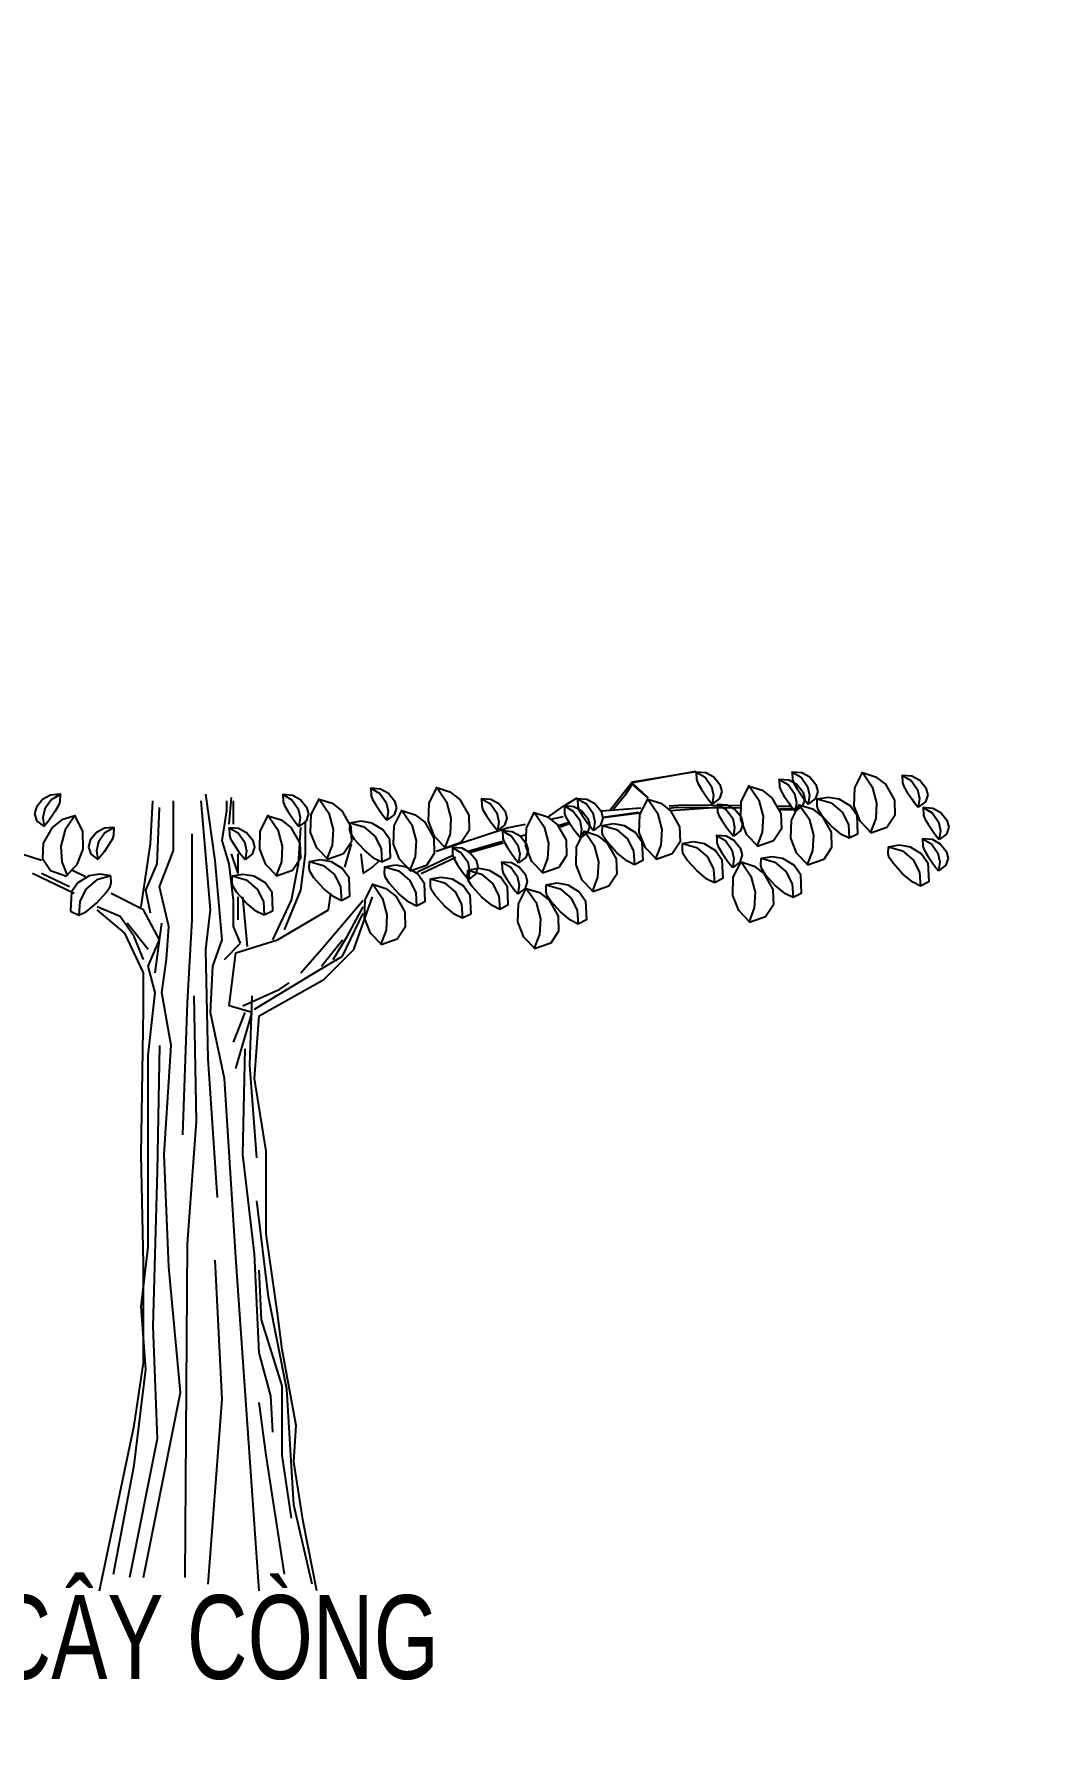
# Model space of a CAD drawing. Header units: millimetres. Extents: x 476643 to 477419, y 1110674 to 1111494.
# Drawn here: x 476798.14 to 476804.23, y 1111099.75 to 1111109.98 of the extents above; entities that cross this region are included whole.
import ezdxf

# ---------------------------------------------------------------- set-up
doc = ezdxf.new("R2010")
doc.units = ezdxf.units.MM
doc.header["$LTSCALE"] = 0.001
doc.header["$MEASUREMENT"] = 0
doc.layers.add('D-CONGTRINH', color=7, linetype='Continuous', lineweight=15)
doc.layers.add('HT_Text', color=7, linetype='Continuous', lineweight=15)
doc.layers.add('HT_thuc vat', color=3, linetype='Continuous')
doc.styles.add('DIM', font='VAVON.TTF')

# ---------------------------------------------------------------- blocks, each defined once
blk = doc.blocks.new('tree50')
for p, q in [((2528.736, 4787.1956), (2909.084, 4849.1076)), ((2909.084, 4849.1076), (2528.736, 4780.3116)), ((2907.008, 4846.9836), (2964.38, 4814.2196)), ((2911.356, 4846.9836), (2967.872, 4842.1516)), ((2911.356, 4846.9836), (2912.744, 4800.4756)), ((2964.38, 4814.2196), (3002.444, 4760.2156)), ((2967.872, 4842.1516), (3015.432, 4816.0036)), ((3015.432, 4816.0036), (3052.052, 4770.5916)), ((3479.52, 4846.9836), (3536.868, 4814.2196)), ((3483.84, 4846.9836), (3540.36, 4842.1516)), ((3483.84, 4846.9836), (3485.232, 4800.4756)), ((3536.868, 4814.2196), (3574.928, 4760.2156)), ((3540.36, 4842.1516), (3587.94, 4816.0036)), ((3587.94, 4816.0036), (3624.536, 4770.5916)), ((3856.08, 4750.4276), (3904.544, 4846.9836)), ((3904.544, 4840.7836), (3960.892, 4757.8716)), ((3908.864, 4840.7836), (3981.032, 4817.4196)), ((3981.032, 4817.4196), (4038.992, 4772.6196)), ((4135.108, 4827.2596), (4192.456, 4794.4956)), ((4139.432, 4827.2596), (4140.82, 4780.7756)), ((4139.432, 4827.2596), (4195.948, 4822.4476)), ((4195.948, 4822.4476), (4243.532, 4796.2756)), ((-940.1352, 4708.4836), (-987.718, 4682.3356)), ((-883.6408, 4713.3196), (-940.1352, 4708.4836)), ((-879.2952, 4713.3196), (-936.644, 4680.5556)), ((-883.6408, 4713.3196), (-885.008, 4666.8316)), ((41.408, 4318.3236), (-13.792, 4712.6836)), ((441.7, 4713.3196), (499.048, 4680.5556)), ((446.024, 4713.3196), (502.54, 4708.4836)), ((446.024, 4713.3196), (447.412, 4666.8316)), ((502.54, 4708.4836), (550.124, 4682.3356)), ((966.48, 4750.4996), (1023.828, 4717.7356)), ((970.828, 4750.4996), (1027.32, 4745.6916)), ((970.828, 4750.4996), (972.192, 4704.0156)), ((1023.828, 4717.7356), (1061.892, 4663.7316)), ((1027.32, 4745.6916), (1074.904, 4719.5196)), ((1074.904, 4719.5196), (1111.5, 4674.1316)), ((1317.02, 4660.1676), (1365.48, 4756.6996)), ((1365.48, 4750.4996), (1421.828, 4667.5916)), ((1369.824, 4750.4996), (1441.968, 4727.1356)), ((1441.968, 4727.1356), (1499.928, 4682.3356)), ((2398.756, 4622.0836), (2528.736, 4787.1956)), ((2528.736, 4773.4236), (2485.4, 4704.6276)), ((2528.736, 4780.3116), (2625.028, 4690.8796)), ((2625.028, 4690.8796), (2528.736, 4773.4236)), ((2912.744, 4800.4756), (2920.02, 4778.8196)), ((2920.02, 4778.8196), (2939.82, 4746.2516)), ((2939.82, 4746.2516), (2967.728, 4704.4316)), ((3002.444, 4760.2156), (3014.016, 4707.9236)), ((3014.016, 4707.9236), (3006.764, 4654.8476)), ((3063.16, 4729.2356), (3049.416, 4686.8516)), ((3052.052, 4770.5916), (3063.16, 4729.2356)), ((3179.492, 4669.8596), (3227.956, 4766.4196)), ((3227.956, 4760.2156), (3284.304, 4677.2836)), ((3232.3, 4760.2156), (3304.444, 4736.8276)), ((3304.444, 4736.8276), (3362.404, 4692.0516)), ((3401.444, 4803.5996), (3458.792, 4770.8356)), ((3405.788, 4803.5996), (3407.156, 4757.0916)), ((3405.788, 4803.5996), (3462.28, 4798.7676)), ((3407.156, 4757.0916), (3414.456, 4735.4356)), ((3414.456, 4735.4356), (3434.256, 4702.8676)), ((3458.792, 4770.8356), (3496.852, 4716.8316)), ((3462.28, 4798.7676), (3509.864, 4772.6196)), ((3485.232, 4800.4756), (3492.508, 4778.8196)), ((3492.508, 4778.8196), (3512.308, 4746.2516)), ((3496.852, 4716.8316), (3508.448, 4664.5396)), ((3509.864, 4772.6196), (3546.46, 4727.2076)), ((3512.308, 4746.2516), (3540.236, 4704.4316)), ((3546.46, 4727.2076), (3557.568, 4685.8516)), ((3574.928, 4760.2156), (3586.5, 4707.9236)), ((3586.5, 4707.9236), (3579.248, 4654.8476)), ((3635.648, 4729.2356), (3621.9, 4686.8516)), ((3624.536, 4770.5916), (3635.648, 4729.2356)), ((3852.492, 4642.4676), (3856.08, 4750.4276)), ((3960.892, 4757.8716), (3986.94, 4661.0476)), ((4038.992, 4772.6196), (4092.58, 4678.1116)), ((4140.82, 4780.7756), (4148.12, 4759.0956)), ((4148.12, 4759.0956), (4167.92, 4726.5276)), ((4167.92, 4726.5276), (4195.828, 4684.7276)), ((4192.456, 4794.4956), (4230.52, 4740.4916)), ((4230.52, 4740.4916), (4242.116, 4688.1956)), ((4243.532, 4796.2756), (4280.128, 4750.8916)), ((4291.236, 4709.5076), (4277.492, 4667.1516)), ((4280.128, 4750.8916), (4291.236, 4709.5076)), ((-1024.3392, 4636.9516), (-1035.4232, 4595.5676)), ((-987.718, 4682.3356), (-1024.3392, 4636.9516)), ((-974.7056, 4626.5516), (-986.302, 4574.2556)), ((-936.644, 4680.5556), (-974.7056, 4626.5516)), ((-912.1076, 4612.5836), (-940.0132, 4570.7876)), ((-892.308, 4645.1556), (-912.1076, 4612.5836)), ((-885.008, 4666.8316), (-892.308, 4645.1556)), ((-344.968, 4416.9076), (-331.152, 4673.2556)), ((-303.564, 4298.5956), (-289.768, 4633.7996)), ((-206.98, 4377.4796), (-206.98, 4673.2556)), ((13.796, 4022.5356), (-41.38, 4673.2556)), ((82.788, 4436.6316), (110.4, 4614.0996)), ((110.4, 4614.0996), (110.4, 4673.2556)), ((124.196, 4535.2156), (137.988, 4692.9556)), ((151.784, 4535.2156), (151.784, 4673.2556)), ((447.412, 4666.8316), (454.712, 4645.1556)), ((454.712, 4645.1556), (474.512, 4612.5836)), ((474.512, 4612.5836), (502.42, 4570.7876)), ((499.048, 4680.5556), (537.112, 4626.5516)), ((537.112, 4626.5516), (548.708, 4574.2556)), ((550.124, 4682.3356), (586.72, 4636.9516)), ((586.72, 4636.9516), (597.828, 4595.5676)), ((614.404, 4591.9796), (662.892, 4688.5356)), ((662.892, 4682.3356), (719.24, 4599.4036)), ((667.212, 4682.3356), (739.38, 4658.9476)), ((739.38, 4658.9476), (797.34, 4614.1716)), ((797.34, 4614.1716), (850.928, 4519.6396)), ((972.192, 4704.0156), (979.492, 4682.3356)), ((979.492, 4682.3356), (999.292, 4649.7676)), ((999.292, 4649.7676), (1027.2, 4607.9716)), ((1027.2, 4607.9716), (1042.212, 4587.6596)), ((1061.892, 4663.7316), (1073.488, 4611.4396)), ((1073.488, 4611.4396), (1066.236, 4558.3876)), ((1108.84, 4523.8156), (1157.3, 4620.3476)), ((1122.608, 4632.7516), (1108.864, 4590.3916)), ((1111.5, 4674.1316), (1122.608, 4632.7516)), ((1157.3, 4614.1716), (1213.648, 4531.2396)), ((1161.648, 4614.1716), (1233.792, 4590.7836)), ((1313.452, 4552.1836), (1317.02, 4660.1676)), ((1421.828, 4667.5916), (1447.9, 4570.7876)), ((1499.928, 4682.3356), (1553.54, 4587.8276)), ((1625.708, 4688.5356), (1683.06, 4655.7476)), ((1630.056, 4688.5356), (1686.548, 4683.7036)), ((1630.056, 4688.5356), (1631.424, 4642.0276)), ((1631.424, 4642.0276), (1638.724, 4620.3476)), ((1638.724, 4620.3476), (1658.524, 4587.8036)), ((1683.06, 4655.7476), (1721.12, 4601.7716)), ((1686.548, 4683.7036), (1734.132, 4657.5556)), ((1734.132, 4657.5556), (1770.752, 4612.1476)), ((1770.752, 4612.1476), (1781.836, 4570.7876)), ((1898.172, 4511.4116), (1946.656, 4607.9716)), ((2023.22, 4573.9116), (2119.508, 4642.7116)), ((2119.508, 4642.7116), (2201.344, 4690.8796)), ((2120.144, 4645.1556), (2177.492, 4612.3636)), ((2124.464, 4645.1556), (2180.984, 4640.3196)), ((2124.464, 4645.1556), (2125.856, 4598.6436)), ((2177.492, 4612.3636), (2215.552, 4558.3876)), ((2180.984, 4640.3196), (2228.568, 4614.1716)), ((2198.196, 4688.5356), (2255.568, 4655.7476)), ((2202.54, 4688.5356), (2203.908, 4642.0276)), ((2202.54, 4688.5356), (2259.06, 4683.7036)), ((2203.908, 4642.0276), (2211.208, 4620.3476)), ((2211.208, 4620.3476), (2231.008, 4587.8036)), ((2228.568, 4614.1716), (2265.164, 4568.7636)), ((2255.568, 4655.7476), (2293.604, 4601.7716)), ((2259.06, 4683.7036), (2306.616, 4657.5556)), ((2306.616, 4657.5556), (2343.24, 4612.1476)), ((2343.24, 4612.1476), (2354.324, 4570.7876)), ((2345.804, 4614.8556), (2581.008, 4631.6516)), ((2355.884, 4577.2076), (2566.724, 4605.4556)), ((2485.4, 4704.6276), (2417.996, 4622.0836)), ((2574.756, 4591.9796), (2623.22, 4688.5356)), ((2623.22, 4682.3356), (2679.568, 4599.4036)), ((2627.564, 4682.3356), (2699.732, 4658.9476)), ((2699.732, 4658.9476), (2757.668, 4614.1716)), ((2750.076, 4630.0156), (2793.532, 4635.8276)), ((2750.124, 4643.7396), (2832.056, 4649.5956)), ((2757.668, 4614.1716), (2811.28, 4519.6396)), ((2759.84, 4615.1996), (3039.064, 4635.8276)), ((2793.532, 4635.8276), (3173.904, 4632.1156)), ((2832.056, 4649.5956), (3173.928, 4645.9596)), ((2967.728, 4704.4316), (2982.74, 4684.1436)), ((2982.74, 4684.1436), (3006.764, 4654.8476)), ((3049.416, 4686.8516), (3006.764, 4654.8476)), ((3032.788, 4654.8476), (3090.14, 4622.0836)), ((3037.136, 4654.8476), (3093.628, 4650.0356)), ((3037.136, 4654.8476), (3038.504, 4608.3636)), ((3038.504, 4608.3636), (3045.804, 4586.6836)), ((3090.14, 4622.0836), (3128.2, 4568.0796)), ((3093.628, 4650.0356), (3141.212, 4623.8636)), ((3141.212, 4623.8636), (3177.832, 4578.4796)), ((3175.904, 4561.9036), (3179.492, 4669.8596)), ((3284.304, 4677.2836), (3310.352, 4580.4796)), ((3362.404, 4692.0516), (3415.992, 4597.5236)), ((3400.172, 4643.5436), (3477.2, 4642.7116)), ((3409.792, 4629.7956), (3496.46, 4628.9436)), ((3409.792, 4622.0836), (3486.82, 4622.0836)), ((3434.256, 4702.8676), (3462.16, 4661.0476)), ((3462.16, 4661.0476), (3477.176, 4640.7596)), ((3477.176, 4640.7596), (3501.196, 4611.4636)), ((3478.736, 4558.3116), (3527.224, 4654.8476)), ((3508.448, 4664.5396), (3501.196, 4611.4636)), ((3543.824, 4643.4676), (3501.196, 4611.4636)), ((3527.224, 4648.6676), (3583.572, 4565.7356)), ((3531.544, 4648.6676), (3603.712, 4625.2796)), ((3540.236, 4704.4316), (3555.252, 4684.1436)), ((3557.568, 4685.8516), (3543.824, 4643.4676)), ((3555.252, 4684.1436), (3579.248, 4654.8476)), ((3621.9, 4686.8516), (3579.248, 4654.8476)), ((3603.712, 4625.2796), (3661.672, 4580.4796)), ((3631.616, 4642.7356), (3632.912, 4685.0716)), ((3637.356, 4621.6916), (3631.616, 4642.7356)), ((3632.912, 4685.0716), (3698.856, 4696.5436)), ((3632.912, 4685.0716), (3715.604, 4661.2196)), ((3659.912, 4586.7316), (3637.356, 4621.6916)), ((3698.856, 4696.5436), (3761.548, 4685.0716)), ((3715.604, 4661.2196), (3781.496, 4605.8476)), ((3761.548, 4685.0716), (3830.176, 4643.4196)), ((3781.496, 4605.8476), (3818.24, 4532.4596)), ((3830.176, 4643.4196), (3867.996, 4590.0036)), ((3888.6, 4551.5996), (3852.492, 4642.4676)), ((3986.94, 4661.0476), (3981.448, 4568.1516)), ((4092.58, 4678.1116), (4095.364, 4586.6836)), ((4195.828, 4684.7276), (4210.84, 4664.4156)), ((4210.84, 4664.4156), (4234.864, 4635.1436)), ((4242.116, 4688.1956), (4234.864, 4635.1436)), ((4277.492, 4667.1516), (4234.864, 4635.1436)), ((4260.864, 4635.1436), (4318.24, 4602.3556)), ((4265.212, 4635.1436), (4321.732, 4630.3116)), ((4265.212, 4635.1436), (4266.604, 4588.6356)), ((4321.732, 4630.3116), (4369.312, 4604.1396)), ((4369.312, 4604.1396), (4405.908, 4558.7516)), ((-1035.4232, 4595.5676), (-1021.7024, 4553.2116)), ((-1021.7024, 4553.2116), (-979.0512, 4521.2036)), ((-986.302, 4574.2556), (-979.0512, 4521.2036)), ((-931.346, 4515.0036), (-984.9348, 4420.4956)), ((-955.0276, 4550.4756), (-979.0512, 4521.2036)), ((-940.0132, 4570.7876), (-955.0276, 4550.4756)), ((-873.3872, 4559.8036), (-931.346, 4515.0036)), ((-801.2192, 4583.1676), (-873.3872, 4559.8036)), ((-796.898, 4583.1676), (-853.2456, 4500.2556)), ((-748.436, 4492.8116), (-796.898, 4589.3676)), ((-619.2124, 4510.1676), (-666.7708, 4484.0196)), ((-562.6936, 4515.0036), (-619.2124, 4510.1676)), ((-558.348, 4515.0036), (-615.7212, 4482.2396)), ((-562.6936, 4515.0036), (-564.0852, 4468.4916)), ((120.752, 4515.0036), (178.104, 4482.2396)), ((125.1, 4515.0036), (181.592, 4510.1676)), ((125.1, 4515.0036), (126.468, 4468.4916)), ((181.592, 4510.1676), (229.176, 4484.0196)), ((310.816, 4492.8116), (359.304, 4589.3676)), ((359.304, 4583.1676), (415.652, 4500.2556)), ((363.624, 4583.1676), (435.792, 4559.8036)), ((435.792, 4559.8036), (493.752, 4515.0036)), ((493.752, 4515.0036), (547.34, 4420.4956)), ((502.42, 4570.7876), (517.432, 4550.4756)), ((517.432, 4550.4756), (541.456, 4521.2036)), ((538.16, 4298.5956), (551.956, 4515.4916)), ((548.708, 4574.2556), (541.456, 4521.2036)), ((584.084, 4553.2116), (541.456, 4521.2036)), ((579.544, 4357.7516), (579.544, 4554.9436)), ((597.828, 4595.5676), (584.084, 4553.2116)), ((610.84, 4484.0196), (614.404, 4591.9796)), ((719.24, 4599.4036), (745.288, 4502.5996)), ((745.288, 4502.5996), (739.796, 4409.6796)), ((844.46, 4499.9156), (845.776, 4542.2476)), ((845.776, 4542.2476), (911.72, 4553.7236)), ((845.776, 4542.2476), (928.468, 4518.3956)), ((850.928, 4519.6396), (853.712, 4428.2356)), ((911.72, 4553.7236), (974.392, 4542.2476)), ((928.468, 4518.3956), (994.36, 4463.0236)), ((974.392, 4542.2476), (1043.044, 4500.5996)), ((1042.212, 4587.6596), (1066.236, 4558.3876)), ((1043.044, 4500.5996), (1080.86, 4447.1796)), ((1108.864, 4590.3916), (1066.236, 4558.3876)), ((1105.276, 4415.8316), (1108.84, 4523.8156)), ((1213.648, 4531.2396), (1239.724, 4434.4356)), ((1233.792, 4590.7836), (1291.748, 4545.9836)), ((1291.748, 4545.9836), (1345.364, 4451.4756)), ((1349.536, 4461.3156), (1313.452, 4552.1836)), ((1358.816, 4374.4036), (1782.496, 4511.9996)), ((1447.9, 4570.7876), (1442.408, 4477.8676)), ((1553.54, 4587.8276), (1556.324, 4496.3996)), ((1658.524, 4587.8036), (1686.428, 4545.9836)), ((1686.428, 4545.9836), (1701.444, 4525.6716)), ((1701.444, 4525.6716), (1725.464, 4496.3996)), ((1721.12, 4601.7716), (1732.716, 4549.4756)), ((1732.716, 4549.4756), (1725.464, 4496.3996)), ((1768.116, 4528.4076), (1725.464, 4496.3996)), ((1781.836, 4570.7876), (1768.116, 4528.4076)), ((1782.496, 4511.9996), (1891.48, 4534.2396)), ((1894.608, 4403.4316), (1898.172, 4511.4116)), ((1946.656, 4601.7716), (2003.004, 4518.8356)), ((1950.98, 4601.7716), (2023.148, 4578.3796)), ((2003.004, 4518.8356), (2029.056, 4422.0316)), ((2023.148, 4578.3796), (2081.104, 4533.5796)), ((2050.76, 4566.7596), (2119.508, 4580.7996)), ((2081.104, 4533.5796), (2134.692, 4439.0756)), ((2087.256, 4527.5516), (2146.948, 4544.5916)), ((2100.244, 4518.8836), (2153.2, 4539.5156)), ((2125.856, 4598.6436), (2133.132, 4576.9636)), ((2133.132, 4576.9636), (2152.932, 4544.4196)), ((2152.932, 4544.4196), (2180.86, 4502.5996)), ((2180.86, 4502.5996), (2195.876, 4482.2876)), ((2215.552, 4558.3876), (2227.124, 4506.0916)), ((2227.124, 4506.0916), (2219.876, 4453.0156)), ((2231.008, 4587.8036), (2258.912, 4545.9836)), ((2258.912, 4545.9836), (2273.928, 4525.6716)), ((2276.272, 4527.4036), (2262.528, 4485.0236)), ((2265.164, 4568.7636), (2276.272, 4527.4036)), ((2273.928, 4525.6716), (2297.952, 4496.3996)), ((2293.604, 4601.7716), (2305.2, 4549.4756)), ((2305.2, 4549.4756), (2297.952, 4496.3996)), ((2340.604, 4528.4076), (2297.952, 4496.3996)), ((2354.324, 4570.7876), (2340.604, 4528.4076)), ((2350.296, 4484.2876), (2351.612, 4526.6236)), ((2351.612, 4526.6236), (2417.556, 4538.0996)), ((2351.612, 4526.6236), (2434.304, 4502.7716)), ((2355.42, 4573.9116), (2572.072, 4601.4276)), ((2417.556, 4538.0996), (2480.252, 4526.6236)), ((2434.304, 4502.7716), (2500.196, 4447.3996)), ((2480.252, 4526.6236), (2548.88, 4484.9716)), ((2571.192, 4484.0196), (2574.756, 4591.9796)), ((2679.568, 4599.4036), (2705.64, 4502.5996)), ((2705.64, 4502.5996), (2700.148, 4409.6796)), ((2811.28, 4519.6396), (2814.064, 4428.2356)), ((3045.804, 4586.6836), (3065.604, 4554.1396)), ((3065.604, 4554.1396), (3093.508, 4512.3156)), ((3093.508, 4512.3156), (3108.524, 4492.0036)), ((3128.2, 4568.0796), (3139.796, 4515.8076)), ((3139.796, 4515.8076), (3132.544, 4462.7316)), ((3188.916, 4537.0956), (3175.196, 4494.7396)), ((3212.012, 4471.0316), (3175.904, 4561.9036)), ((3177.832, 4578.4796), (3188.916, 4537.0956)), ((3310.352, 4580.4796), (3304.884, 4487.5596)), ((3418.776, 4506.1156), (3371.704, 4435.0236)), ((3415.992, 4597.5236), (3418.776, 4506.1156)), ((3475.172, 4450.3276), (3478.736, 4558.3116)), ((3583.572, 4565.7356), (3609.62, 4468.9316)), ((3717.188, 4523.4476), (3659.912, 4586.7316)), ((3661.672, 4580.4796), (3715.26, 4485.9756)), ((3777.664, 4473.4236), (3717.188, 4523.4476)), ((3818.24, 4532.4596), (3823.636, 4450.5756)), ((3867.996, 4590.0036), (3872.708, 4475.4996)), ((3956.592, 4481.3116), (3888.6, 4551.5996)), ((3981.448, 4568.1516), (3947.9, 4481.3116)), ((4048.292, 4515.5876), (3952.248, 4481.3116)), ((4095.364, 4586.6836), (4048.292, 4515.5876)), ((4266.604, 4588.6356), (4273.88, 4566.9556)), ((4273.88, 4566.9556), (4293.68, 4534.4116)), ((4293.68, 4534.4116), (4321.584, 4492.5916)), ((4318.24, 4602.3556), (4356.3, 4548.3756)), ((4356.3, 4548.3756), (4367.872, 4496.0796)), ((4417.02, 4517.3956), (4403.272, 4475.0116)), ((4405.908, 4558.7516), (4417.02, 4517.3956)), ((-984.9348, 4420.4956), (-987.718, 4329.0636)), ((-853.2456, 4500.2556), (-879.2952, 4403.4316)), ((-879.2952, 4403.4316), (-873.802, 4310.5356)), ((-744.8472, 4384.8516), (-748.436, 4492.8116)), ((-703.392, 4438.6116), (-714.5004, 4397.2516)), ((-666.7708, 4484.0196), (-703.392, 4438.6116)), ((-653.7824, 4428.2356), (-665.3548, 4375.9396)), ((-615.7212, 4482.2396), (-653.7824, 4428.2356)), ((-591.1604, 4414.2716), (-619.0656, 4372.4476)), ((-571.3608, 4446.8156), (-591.1604, 4414.2716)), ((-564.0852, 4468.4916), (-571.3608, 4446.8156)), ((-400.144, 4042.2596), (-344.968, 4416.9076)), ((-96.58, 3963.3796), (-96.58, 4476.0636)), ((124.196, 4298.5956), (82.788, 4436.6316)), ((126.468, 4468.4916), (133.768, 4446.8156)), ((133.768, 4446.8156), (153.568, 4414.2716)), ((153.568, 4414.2716), (181.472, 4372.4476)), ((178.104, 4482.2396), (216.164, 4428.2356)), ((216.164, 4428.2356), (227.76, 4375.9396)), ((229.176, 4484.0196), (265.796, 4438.6116)), ((265.796, 4438.6116), (276.88, 4397.2516)), ((307.252, 4384.8516), (310.816, 4492.8116)), ((415.652, 4500.2556), (441.7, 4403.4316)), ((441.7, 4403.4316), (436.208, 4310.5356)), ((547.34, 4420.4956), (550.124, 4329.0636)), ((646.948, 4393.1516), (610.84, 4484.0196)), ((739.796, 4409.6796), (706.252, 4322.8636)), ((853.712, 4428.2356), (806.644, 4357.1396)), ((814.136, 4278.8676), (855.52, 4416.9076)), ((850.22, 4478.8676), (844.46, 4499.9156)), ((872.78, 4443.9076), (850.22, 4478.8676)), ((930.056, 4380.6276), (872.78, 4443.9076)), ((994.36, 4463.0236), (1031.104, 4389.6356)), ((1080.86, 4447.1796), (1085.572, 4332.6796)), ((1141.384, 4324.9636), (1105.276, 4415.8316)), ((1239.724, 4434.4356), (1234.232, 4341.5156)), ((1345.364, 4451.4756), (1348.148, 4360.0476)), ((1417.532, 4391.0516), (1349.536, 4461.3156)), ((1442.408, 4477.8676), (1408.864, 4391.0516)), ((1509.232, 4425.3036), (1413.184, 4391.0516)), ((1556.324, 4496.3996), (1509.232, 4425.3036)), ((1555.836, 4375.6716), (1755.52, 4432.7276)), ((1565.848, 4367.5156), (1758.424, 4422.5476)), ((1751.492, 4496.3996), (1808.84, 4463.6356)), ((1755.812, 4496.3996), (1812.332, 4491.5876)), ((1755.812, 4496.3996), (1757.204, 4449.9156)), ((1757.204, 4449.9156), (1764.504, 4428.2356)), ((1764.504, 4428.2356), (1784.304, 4395.6676)), ((1808.84, 4463.6356), (1846.9, 4409.6316)), ((1812.332, 4491.5876), (1859.912, 4465.4156)), ((1846.9, 4409.6316), (1858.496, 4357.3356)), ((1859.912, 4465.4156), (1896.512, 4420.0316)), ((1868.776, 4465.0996), (1888.404, 4470.7156)), ((1930.716, 4312.5836), (1894.608, 4403.4316)), ((1896.512, 4420.0316), (1907.62, 4378.6516)), ((2029.056, 4422.0316), (2023.56, 4329.1156)), ((2134.692, 4439.0756), (2137.476, 4347.6676)), ((2193.872, 4291.8836), (2197.44, 4399.8636)), ((2195.876, 4482.2876), (2219.876, 4453.0156)), ((2197.44, 4399.8636), (2245.9, 4496.3996)), ((2262.528, 4485.0236), (2219.876, 4453.0156)), ((2245.9, 4490.1996), (2302.248, 4407.2876)), ((2250.244, 4490.1996), (2322.388, 4466.8316)), ((2302.248, 4407.2876), (2328.32, 4310.4876)), ((2322.388, 4466.8316), (2380.348, 4422.0316)), ((2356.056, 4463.2436), (2350.296, 4484.2876)), ((2378.616, 4428.2836), (2356.056, 4463.2436)), ((2435.892, 4365.0036), (2378.616, 4428.2836)), ((2380.348, 4422.0316), (2433.96, 4327.5276)), ((2500.196, 4447.3996), (2536.94, 4374.0116)), ((2548.88, 4484.9716), (2586.696, 4431.5556)), ((2607.3, 4393.1516), (2571.192, 4484.0196)), ((2586.696, 4431.5556), (2591.408, 4317.0516)), ((2700.148, 4409.6796), (2666.604, 4322.8636)), ((2814.064, 4428.2356), (2766.992, 4357.1396)), ((2828.028, 4376.6716), (2829.348, 4419.0076)), ((2829.348, 4419.0076), (2895.264, 4430.5036)), ((2829.348, 4419.0076), (2912.036, 4395.1556)), ((2895.264, 4430.5036), (2957.96, 4419.0076)), ((2957.96, 4419.0076), (3026.588, 4377.3556)), ((3028.444, 4468.9316), (3085.816, 4436.1436)), ((3032.788, 4468.9316), (3089.308, 4464.0996)), ((3032.788, 4468.9316), (3034.18, 4422.4236)), ((3034.18, 4422.4236), (3041.456, 4400.7436)), ((3041.456, 4400.7436), (3061.256, 4368.1996)), ((3085.816, 4436.1436), (3123.88, 4382.1636)), ((3089.308, 4464.0996), (3136.892, 4437.9516)), ((3108.524, 4492.0036), (3132.544, 4462.7316)), ((3175.196, 4494.7396), (3132.544, 4462.7316)), ((3136.892, 4437.9516), (3173.488, 4392.5396)), ((3280.008, 4400.7436), (3212.012, 4471.0316)), ((3304.884, 4487.5596), (3271.34, 4400.7436)), ((3371.704, 4435.0236), (3275.66, 4400.7436)), ((3511.28, 4359.4596), (3475.172, 4450.3276)), ((3609.62, 4468.9316), (3604.128, 4376.0116)), ((3715.26, 4485.9756), (3718.044, 4394.5676)), ((3823.636, 4450.5756), (3777.664, 4473.4236)), ((3872.708, 4475.4996), (3823.636, 4450.5756)), ((4056.104, 4356.9716), (4057.424, 4399.3036)), ((4057.424, 4399.3036), (4123.364, 4410.7796)), ((4057.424, 4399.3036), (4140.112, 4375.4276)), ((4123.364, 4410.7796), (4186.06, 4399.3036)), ((4186.06, 4399.3036), (4254.688, 4357.6276)), ((4256.544, 4449.2076), (4313.892, 4416.4436)), ((4260.864, 4449.2076), (4317.384, 4444.3716)), ((4260.864, 4449.2076), (4262.256, 4402.7236)), ((4262.256, 4402.7236), (4269.556, 4381.0436)), ((4313.892, 4416.4436), (4351.956, 4362.4396)), ((4317.384, 4444.3716), (4364.968, 4418.2236)), ((4321.584, 4492.5916), (4336.624, 4472.2796)), ((4336.624, 4472.2796), (4360.62, 4443.0036)), ((4367.872, 4496.0796), (4360.62, 4443.0036)), ((4403.272, 4475.0116), (4360.62, 4443.0036)), ((4364.968, 4418.2236), (4401.564, 4372.8396)), ((-993.5044, 4318.3236), (-1117.6984, 4357.7516)), ((-987.718, 4329.0636), (-940.648, 4257.9716)), ((-873.802, 4310.5356), (-840.2572, 4223.7196)), ((-780.9556, 4293.9836), (-744.8472, 4384.8516)), ((-714.5004, 4397.2516), (-700.7552, 4354.8716)), ((-700.7552, 4354.8716), (-658.104, 4322.8636)), ((-665.3548, 4375.9396), (-658.104, 4322.8636)), ((-634.0804, 4352.1356), (-658.104, 4322.8636)), ((-619.0656, 4372.4476), (-634.0804, 4352.1356)), ((-372.556, 4140.8436), (-303.564, 4298.5956)), ((-289.768, 4160.5716), (-206.98, 4377.4796)), ((82.788, 3845.0676), (41.408, 4318.3236)), ((151.784, 4081.6876), (124.196, 4298.5956)), ((179.396, 4239.4396), (137.988, 4357.7516)), ((179.396, 4239.4396), (179.396, 4357.7516)), ((181.472, 4372.4476), (196.484, 4352.1356)), ((196.484, 4352.1356), (220.508, 4322.8636)), ((227.76, 4375.9396), (220.508, 4322.8636)), ((263.16, 4354.8716), (220.508, 4322.8636)), ((276.88, 4397.2516), (263.16, 4354.8716)), ((343.36, 4293.9836), (307.252, 4384.8516)), ((436.208, 4310.5356), (402.664, 4223.7196)), ((496.756, 4081.6876), (538.16, 4298.5956)), ((550.124, 4329.0636), (503.052, 4257.9716)), ((551.956, 4140.8436), (579.544, 4357.7516)), ((602.588, 4270.3236), (603.908, 4312.6596)), ((603.908, 4312.6596), (669.824, 4324.1556)), ((603.908, 4312.6596), (686.6, 4288.8076)), ((714.92, 4322.8636), (646.948, 4393.1516)), ((669.824, 4324.1556), (732.52, 4312.6596)), ((806.644, 4357.1396), (710.596, 4322.8636)), ((732.52, 4312.6596), (801.148, 4271.0076)), ((910.72, 4357.7516), (924.512, 4239.4396)), ((990.528, 4330.6036), (930.056, 4380.6276)), ((979.712, 4278.8676), (1021.12, 4318.3236)), ((1036.5, 4307.7516), (990.528, 4330.6036)), ((1031.104, 4389.6356), (1036.5, 4307.7516)), ((1085.572, 4332.6796), (1036.5, 4307.7516)), ((1209.352, 4254.6996), (1141.384, 4324.9636)), ((1234.232, 4341.5156), (1200.684, 4254.6996)), ((1248.072, 4250.5476), (1455.104, 4346.8876)), ((1269.484, 4239.4396), (1476.468, 4338.0236)), ((1348.148, 4360.0476), (1301.052, 4288.9516)), ((1452.224, 4397.2516), (1509.596, 4364.4636)), ((1456.568, 4397.2516), (1457.936, 4350.7436)), ((1456.568, 4397.2516), (1513.088, 4392.4196)), ((1457.936, 4350.7436), (1465.236, 4329.0636)), ((1465.236, 4329.0636), (1485.036, 4296.5196)), ((1485.036, 4296.5196), (1512.94, 4254.6996)), ((1509.596, 4364.4636), (1547.632, 4310.4876)), ((1513.088, 4392.4196), (1560.648, 4366.2476)), ((1547.632, 4310.4876), (1559.232, 4258.1916)), ((1560.648, 4366.2476), (1597.268, 4320.8636)), ((1597.268, 4320.8636), (1608.352, 4279.4796)), ((1747.144, 4310.4876), (1804.492, 4277.6996)), ((1751.492, 4310.4876), (1807.984, 4305.6516)), ((1751.492, 4310.4876), (1752.86, 4263.9756)), ((1784.304, 4395.6676), (1812.208, 4353.8676)), ((1807.984, 4305.6516), (1855.568, 4279.4796)), ((1812.208, 4353.8676), (1827.224, 4333.5556)), ((1827.224, 4333.5556), (1851.248, 4304.2836)), ((1858.496, 4357.3356), (1851.248, 4304.2836)), ((1893.872, 4336.2916), (1851.248, 4304.2836)), ((1907.62, 4378.6516), (1893.872, 4336.2916)), ((1998.684, 4242.2956), (1930.716, 4312.5836)), ((2023.56, 4329.1156), (1990.016, 4242.2956)), ((2137.476, 4347.6676), (2090.408, 4276.5756)), ((2328.32, 4310.4876), (2322.828, 4217.5676)), ((2433.96, 4327.5276), (2436.744, 4236.0956)), ((2496.364, 4314.9796), (2435.892, 4365.0036)), ((2542.336, 4292.1276), (2496.364, 4314.9796)), ((2536.94, 4374.0116), (2542.336, 4292.1276)), ((2591.408, 4317.0516), (2542.336, 4292.1276)), ((2675.272, 4322.8636), (2607.3, 4393.1516)), ((2766.992, 4357.1396), (2670.924, 4322.8636)), ((2833.768, 4355.6276), (2828.028, 4376.6716)), ((2856.324, 4320.6676), (2833.768, 4355.6276)), ((2913.624, 4257.4076), (2856.324, 4320.6676)), ((2912.036, 4395.1556), (2977.932, 4339.7836)), ((2977.932, 4339.7836), (3014.652, 4266.3956)), ((3026.588, 4377.3556), (3064.404, 4323.9396)), ((3061.256, 4368.1996), (3089.16, 4326.3796)), ((3064.404, 4323.9396), (3069.144, 4209.4596)), ((3089.16, 4326.3796), (3104.2, 4306.0676)), ((3104.2, 4306.0676), (3128.2, 4276.7956)), ((3123.88, 4382.1636), (3135.452, 4329.8716)), ((3135.452, 4329.8716), (3128.2, 4276.7956)), ((3170.852, 4308.7996), (3128.2, 4276.7956)), ((3131.788, 4217.4436), (3180.252, 4313.9756)), ((3184.596, 4351.1836), (3170.852, 4308.7996)), ((3173.488, 4392.5396), (3184.596, 4351.1836)), ((3180.252, 4307.7996), (3236.6, 4224.8636)), ((3184.596, 4307.7996), (3256.74, 4284.4116)), ((3296.192, 4288.6596), (3297.512, 4330.9916)), ((3297.512, 4330.9916), (3363.452, 4342.4676)), ((3297.512, 4330.9916), (3380.2, 4307.1156)), ((3363.452, 4342.4676), (3426.124, 4330.9916)), ((3380.2, 4307.1156), (3446.096, 4251.7716)), ((3426.124, 4330.9916), (3494.776, 4289.3196)), ((3579.248, 4289.1956), (3511.28, 4359.4596)), ((3604.128, 4376.0116), (3570.584, 4289.1956)), ((3670.972, 4323.4476), (3574.928, 4289.1956)), ((3718.044, 4394.5676), (3670.972, 4323.4476)), ((4061.868, 4335.9236), (4056.104, 4356.9716)), ((4084.424, 4300.9636), (4061.868, 4335.9236)), ((4141.7, 4237.6836), (4084.424, 4300.9636)), ((4140.112, 4375.4276), (4206.008, 4320.0796)), ((4206.008, 4320.0796), (4242.752, 4246.6916)), ((4254.688, 4357.6276), (4292.508, 4304.2356)), ((4269.556, 4381.0436), (4289.356, 4348.4756)), ((4289.356, 4348.4756), (4317.264, 4306.6516)), ((4292.508, 4304.2356), (4297.22, 4189.7356)), ((4317.264, 4306.6516), (4332.276, 4286.3636)), ((4351.956, 4362.4396), (4363.552, 4310.1436)), ((4363.552, 4310.1436), (4356.3, 4257.0916)), ((4412.672, 4331.4556), (4398.928, 4289.0996)), ((4401.564, 4372.8396), (4412.672, 4331.4556)), ((-800.3156, 4121.1316), (-1048.7044, 4239.4396)), ((-827.9036, 4160.5716), (-993.5044, 4239.4396)), ((-940.648, 4257.9716), (-844.6028, 4223.7196)), ((-848.9484, 4223.7196), (-780.9556, 4293.9836)), ((-731.3216, 4219.7156), (-814.1096, 4259.1676)), ((-709.7396, 4225.3556), (-778.392, 4183.7036)), ((-663.8168, 4201.4996), (-729.7104, 4146.1316)), ((-647.0444, 4236.8276), (-709.7396, 4225.3556)), ((-581.1264, 4225.3556), (-663.8168, 4201.4996)), ((-581.1264, 4225.3556), (-647.0444, 4236.8276)), ((-579.808, 4183.0196), (-581.1264, 4225.3556)), ((142.212, 4183.0196), (143.532, 4225.3556)), ((143.532, 4225.3556), (209.448, 4236.8276)), ((143.532, 4225.3556), (226.224, 4201.4996)), ((209.448, 4236.8276), (272.144, 4225.3556)), ((226.224, 4201.4996), (292.116, 4146.1316)), ((272.144, 4225.3556), (340.772, 4183.7036)), ((411.328, 4223.7196), (343.36, 4293.9836)), ((503.052, 4257.9716), (407.008, 4223.7196)), ((608.328, 4249.2796), (602.588, 4270.3236)), ((630.884, 4214.3196), (608.328, 4249.2796)), ((688.16, 4151.0516), (630.884, 4214.3196)), ((686.6, 4288.8076), (752.492, 4233.4356)), ((752.492, 4233.4356), (789.212, 4160.0596)), ((801.148, 4271.0076), (838.968, 4217.5916)), ((838.968, 4217.5916), (843.704, 4103.0996)), ((924.512, 4239.4396), (979.712, 4278.8676)), ((1051.148, 4238.0756), (1052.468, 4280.4316)), ((1056.888, 4217.0516), (1051.148, 4238.0756)), ((1052.468, 4280.4316), (1118.384, 4291.9076)), ((1052.468, 4280.4316), (1135.156, 4256.5556)), ((1079.444, 4182.0676), (1056.888, 4217.0516)), ((1118.384, 4291.9076), (1181.08, 4280.4316)), ((1135.156, 4256.5556), (1201.052, 4201.1836)), ((1181.08, 4280.4316), (1249.708, 4238.7556)), ((1201.052, 4201.1836), (1237.772, 4127.8076)), ((1301.052, 4288.9516), (1205.008, 4254.6996)), ((1249.708, 4238.7556), (1287.528, 4185.3396)), ((1324.952, 4165.4156), (1326.272, 4207.7516)), ((1326.272, 4207.7516), (1392.188, 4219.2276)), ((1326.272, 4207.7516), (1408.96, 4183.8996)), ((1392.188, 4219.2276), (1454.884, 4207.7516)), ((1454.884, 4207.7516), (1523.536, 4166.0876)), ((1512.94, 4254.6996), (1527.956, 4234.3876)), ((1527.956, 4234.3876), (1551.98, 4205.1156)), ((1546.732, 4218.2236), (1548.024, 4260.5596)), ((1552.468, 4197.1796), (1546.732, 4218.2236)), ((1548.024, 4260.5596), (1613.968, 4272.0316)), ((1548.024, 4260.5596), (1630.716, 4236.7076)), ((1559.232, 4258.1916), (1551.98, 4205.1156)), ((1594.632, 4237.1196), (1551.98, 4205.1156)), ((1575.028, 4162.2196), (1552.468, 4197.1796)), ((1608.352, 4279.4796), (1594.632, 4237.1196)), ((1613.968, 4272.0316), (1676.66, 4260.5596)), ((1630.716, 4236.7076), (1696.608, 4181.3356)), ((1676.66, 4260.5596), (1745.288, 4218.9076)), ((1745.288, 4218.9076), (1783.108, 4165.4916)), ((1752.86, 4263.9756), (1760.156, 4242.2956)), ((1760.156, 4242.2956), (1779.956, 4209.7516)), ((1779.956, 4209.7516), (1807.864, 4167.9316)), ((1804.492, 4277.6996), (1842.556, 4223.7196)), ((1842.556, 4223.7196), (1854.152, 4171.4236)), ((1855.568, 4279.4796), (1892.188, 4234.0956)), ((1892.188, 4234.0956), (1903.272, 4192.7116)), ((2090.408, 4276.5756), (1994.36, 4242.2956)), ((2229.956, 4201.0116), (2193.872, 4291.8836)), ((2297.952, 4130.7476), (2229.956, 4201.0116)), ((2322.828, 4217.5676), (2289.284, 4130.7476)), ((2436.744, 4236.0956), (2389.652, 4165.0036)), ((2974.1, 4207.3596), (2913.624, 4257.4076)), ((3020.068, 4184.5076), (2974.1, 4207.3596)), ((3014.652, 4266.3956), (3020.068, 4184.5076)), ((3069.144, 4209.4596), (3020.068, 4184.5076)), ((3128.2, 4109.4596), (3131.788, 4217.4436)), ((3236.6, 4224.8636), (3262.648, 4128.0636)), ((3256.74, 4284.4116), (3314.7, 4239.6116)), ((3301.956, 4267.6156), (3296.192, 4288.6596)), ((3324.512, 4232.6556), (3301.956, 4267.6156)), ((3314.7, 4239.6116), (3368.288, 4145.1036)), ((3381.788, 4169.3716), (3324.512, 4232.6556)), ((3446.096, 4251.7716), (3482.84, 4178.3796)), ((3494.776, 4289.3196), (3532.596, 4235.9236)), ((3532.596, 4235.9236), (3537.308, 4121.4236)), ((4202.176, 4187.6596), (4141.7, 4237.6836)), ((4242.752, 4246.6916), (4248.148, 4164.7956)), ((4332.276, 4286.3636), (4356.3, 4257.0916)), ((4398.928, 4289.0996), (4356.3, 4257.0916)), ((-816.1848, 4130.2836), (-820.9212, 4015.7836)), ((-778.392, 4183.7036), (-816.1848, 4130.2836)), ((-729.7104, 4146.1316), (-766.4292, 4072.7396)), ((-665.4036, 4063.7316), (-608.1284, 4127.0156)), ((-608.1284, 4127.0156), (-585.5696, 4161.9756)), ((-585.5696, 4161.9756), (-579.808, 4183.0196)), ((-386.352, 4022.5356), (-579.5396, 4121.1316)), ((-344.968, 4002.8196), (-372.556, 4140.8436)), ((-234.568, 3923.9516), (-289.768, 4160.5716)), ((147.952, 4161.9756), (142.212, 4183.0196)), ((170.508, 4127.0156), (147.952, 4161.9756)), ((227.784, 4063.7316), (170.508, 4127.0156)), ((179.396, 3963.3796), (179.396, 4101.4156)), ((234.596, 3805.6396), (206.984, 4101.4156)), ((292.116, 4146.1316), (328.836, 4072.7396)), ((340.772, 4183.7036), (378.592, 4130.2836)), ((378.592, 4130.2836), (383.304, 4015.7836)), ((455.372, 3904.2236), (551.956, 4140.8436)), ((748.66, 4101.0236), (688.16, 4151.0516)), ((717.532, 4022.5356), (731.348, 4121.1316)), ((794.632, 4078.1596), (748.66, 4101.0236)), ((789.212, 4160.0596), (794.632, 4078.1596)), ((843.704, 4103.0996), (794.632, 4078.1596)), ((869.336, 3785.9116), (979.712, 4101.4156)), ((935.352, 4083.7756), (983.816, 4180.3356)), ((983.816, 4174.1316), (1040.164, 4091.2116)), ((988.16, 4174.1316), (1060.328, 4150.7556)), ((1060.328, 4150.7556), (1118.264, 4105.9556)), ((1136.72, 4118.7996), (1079.444, 4182.0676)), ((1118.264, 4105.9556), (1171.876, 4011.4516)), ((1197.22, 4068.7756), (1136.72, 4118.7996)), ((1237.772, 4127.8076), (1243.164, 4045.9116)), ((1287.528, 4185.3396), (1292.236, 4070.8476)), ((1330.716, 4144.3716), (1324.952, 4165.4156)), ((1353.272, 4109.4116), (1330.716, 4144.3716)), ((1410.548, 4046.1316), (1353.272, 4109.4116)), ((1408.96, 4183.8996), (1474.856, 4128.5276)), ((1474.856, 4128.5276), (1511.572, 4055.1396)), ((1523.536, 4166.0876), (1561.328, 4112.6836)), ((1561.328, 4112.6836), (1566.068, 3998.1796)), ((1632.3, 4098.9516), (1575.028, 4162.2196)), ((1692.776, 4048.9116), (1632.3, 4098.9516)), ((1696.608, 4181.3356), (1733.352, 4107.9476)), ((1733.352, 4107.9476), (1738.748, 4026.0636)), ((1783.108, 4165.4916), (1787.82, 4050.9996)), ((1807.864, 4167.9316), (1822.876, 4147.6316)), ((1822.876, 4147.6316), (1846.9, 4118.3476)), ((1854.152, 4171.4236), (1846.9, 4118.3476)), ((1889.552, 4150.3556), (1846.9, 4118.3476)), ((1850.464, 4058.9836), (1898.952, 4155.5436)), ((1903.272, 4192.7116), (1889.552, 4150.3556)), ((1898.952, 4149.3396), (1955.3, 4066.4196)), ((1903.272, 4149.3396), (1975.44, 4125.9636)), ((1975.44, 4125.9636), (2033.4, 4081.1636)), ((2014.896, 4130.1996), (2016.212, 4172.5476)), ((2020.632, 4109.1556), (2014.896, 4130.1996)), ((2016.212, 4172.5476), (2082.132, 4184.0196)), ((2016.212, 4172.5476), (2098.904, 4148.6796)), ((2043.192, 4074.1956), (2020.632, 4109.1556)), ((2082.132, 4184.0196), (2144.824, 4172.5476)), ((2098.904, 4148.6796), (2164.796, 4093.3116)), ((2144.824, 4172.5476), (2213.452, 4130.8836)), ((2164.796, 4093.3116), (2201.516, 4019.9236)), ((2213.452, 4130.8836), (2251.272, 4077.4676)), ((2389.652, 4165.0036), (2293.604, 4130.7476)), ((3164.308, 4018.6036), (3128.2, 4109.4596)), ((3262.648, 4128.0636), (3257.18, 4035.1436)), ((3368.288, 4145.1036), (3371.072, 4053.6876)), ((3442.264, 4119.3356), (3381.788, 4169.3716)), ((3488.236, 4096.4836), (3442.264, 4119.3356)), ((3482.84, 4178.3796), (3488.236, 4096.4836)), ((3537.308, 4121.4236), (3488.236, 4096.4836)), ((4248.148, 4164.7956), (4202.176, 4187.6596)), ((4297.22, 4189.7356), (4248.148, 4164.7956)), ((-820.9212, 4015.7836), (-771.8488, 3990.8436)), ((-766.4292, 4072.7396), (-771.8488, 3990.8436)), ((-771.8488, 3990.8436), (-725.8772, 4013.7076)), ((-725.8772, 4013.7076), (-665.4036, 4063.7316)), ((-524.3392, 3983.1036), (-662.3276, 4042.2596)), ((-496.752, 3884.5076), (-662.3276, 4022.5356)), ((-289.768, 3845.0676), (-386.352, 4022.5356)), ((-13.792, 3785.9116), (13.796, 4022.5356)), ((151.784, 3923.9516), (151.784, 4081.6876)), ((288.26, 4013.7076), (227.784, 4063.7316)), ((334.232, 3990.8436), (288.26, 4013.7076)), ((328.836, 4072.7396), (334.232, 3990.8436)), ((383.304, 4015.7836), (334.232, 3990.8436)), ((386.38, 3845.0676), (496.756, 4081.6876)), ((413.968, 3845.0676), (717.532, 4022.5356)), ((689.944, 3805.6396), (924.512, 4081.6876)), ((800.344, 3746.4836), (924.512, 4002.8196)), ((827.932, 3864.7956), (924.512, 4042.2596)), ((931.788, 3975.8036), (935.352, 4083.7756)), ((1040.164, 4091.2116), (1066.236, 3994.3956)), ((1066.236, 3994.3956), (1060.744, 3901.4876)), ((1171.876, 4011.4516), (1174.66, 3920.0316)), ((1243.164, 4045.9116), (1197.22, 4068.7756)), ((1292.236, 4070.8476), (1243.164, 4045.9116)), ((1471.024, 3996.1076), (1410.548, 4046.1316)), ((1516.992, 3973.2436), (1471.024, 3996.1076)), ((1511.572, 4055.1396), (1516.992, 3973.2436)), ((1566.068, 3998.1796), (1516.992, 3973.2436)), ((1738.748, 4026.0636), (1692.776, 4048.9116)), ((1787.82, 4050.9996), (1738.748, 4026.0636)), ((1846.9, 3951.0116), (1850.464, 4058.9836)), ((1955.3, 4066.4196), (1981.348, 3969.6036)), ((2033.4, 4081.1636), (2086.988, 3986.6556)), ((2100.464, 4010.9116), (2043.192, 4074.1956)), ((2160.964, 3960.8876), (2100.464, 4010.9116)), ((2201.516, 4019.9236), (2206.912, 3938.0356)), ((2251.272, 4077.4676), (2255.984, 3962.9636)), ((3232.3, 3948.3276), (3164.308, 4018.6036)), ((3257.18, 4035.1436), (3223.608, 3948.3276)), ((3371.072, 4053.6876), (3324, 3982.5916)), ((-441.552, 3864.7956), (-524.3392, 3983.1036)), ((-358.764, 3785.9116), (-482.956, 3943.6636)), ((-317.356, 3647.8876), (-275.976, 3943.6636)), ((-248.364, 3726.7716), (-234.568, 3923.9516)), ((-124.192, 3470.4236), (-96.58, 3963.3796)), ((193.192, 3825.3556), (151.784, 3923.9516)), ((967.896, 3884.9356), (931.788, 3975.8036)), ((1060.744, 3901.4876), (1027.2, 3814.6716)), ((1174.66, 3920.0316), (1127.588, 3848.9276)), ((1883.008, 3860.1556), (1846.9, 3951.0116)), ((1981.348, 3969.6036), (1975.856, 3876.6956)), ((2089.772, 3895.2396), (2042.7, 3824.1316)), ((2086.988, 3986.6556), (2089.772, 3895.2396)), ((2206.912, 3938.0356), (2160.964, 3960.8876)), ((2255.984, 3962.9636), (2206.912, 3938.0356)), ((3324, 3982.5916), (3227.956, 3948.3276)), ((-386.352, 3647.8876), (-496.752, 3884.5076)), ((-386.352, 3726.7716), (-441.552, 3864.7956)), ((-358.764, 3687.3276), (-289.768, 3845.0676)), ((0, 3135.2156), (-13.792, 3785.9116)), ((27.612, 3687.3276), (82.788, 3845.0676)), ((96.608, 3726.7716), (193.192, 3825.3556)), ((165.604, 3766.1996), (413.968, 3845.0676)), ((551.956, 3647.8876), (689.944, 3805.6396)), ((676.148, 3687.3276), (800.344, 3845.0676)), ((689.944, 3608.4596), (869.336, 3785.9116)), ((745.144, 3726.7716), (827.932, 3864.7956)), ((1035.864, 3814.6716), (967.896, 3884.9356)), ((1127.588, 3848.9276), (1031.544, 3814.6716)), ((1950.98, 3789.8796), (1883.008, 3860.1556)), ((1975.856, 3876.6956), (1942.312, 3789.8796)), ((2042.7, 3824.1316), (1946.656, 3789.8796)), ((-386.352, 3726.7716), (-386.352, 3726.7716)), ((-317.356, 3529.5756), (-358.764, 3687.3276)), ((-275.976, 3529.5756), (-248.364, 3726.7716)), ((13.796, 3411.2676), (27.612, 3687.3276)), ((124.196, 3450.7076), (165.604, 3766.1996)), ((634.744, 3647.8876), (800.344, 3746.4836)), ((-386.352, 3430.9916), (-386.352, 3647.8876)), ((275.98, 3430.9916), (634.744, 3647.8876)), ((303.592, 3391.5516), (689.944, 3608.4596)), ((427.76, 3549.3036), (482.96, 3588.7316)), ((-358.764, 3154.9316), (-317.356, 3529.5756)), ((-220.776, 3214.0876), (-275.976, 3529.5756)), ((-68.992, 2760.5716), (-82.788, 3509.8636)), ((206.984, 3450.7076), (427.76, 3549.3036)), ((248.392, 3095.7756), (262.184, 3509.8636)), ((-400.144, 2563.3796), (-386.352, 3430.9916)), ((-151.78, 2681.6876), (-124.192, 3470.4236)), ((96.608, 3016.9076), (13.796, 3411.2676)), ((262.184, 3411.2676), (124.196, 3450.7076)), ((151.784, 3233.7996), (220.776, 3411.2676)), ((165.604, 3076.0636), (262.184, 3411.2676)), ((275.98, 3016.9076), (303.592, 3391.5516)), ((-289.768, 3214.0876), (-303.564, 2464.7956)), ((-262.156, 2563.3796), (-220.776, 3214.0876)), ((206.984, 2563.3796), (220.776, 3194.3716)), ((-358.764, 2602.8196), (-358.764, 3154.9316)), ((55.2, 2307.0436), (0, 3135.2156)), ((289.772, 2543.6636), (248.392, 3095.7756)), ((165.604, 1952.1116), (96.608, 3016.9076)), ((344.972, 2583.1036), (275.98, 3016.9076)), ((-124.192, 2030.9916), (-68.992, 2760.5716)), ((-386.352, 1912.6836), (-400.144, 2563.3796)), ((-358.764, 2011.2676), (-358.764, 2602.8196)), ((-234.568, 1892.9556), (-262.156, 2563.3796)), ((275.98, 1971.8396), (206.984, 2563.3796)), ((344.972, 2090.1476), (344.972, 2583.1036)), ((-303.564, 2464.7956), (-331.152, 1538.0356)), ((358.768, 1715.4916), (289.772, 2287.3276)), ((413.968, 1616.9076), (344.972, 2090.1476)), ((-400.144, 1656.3476), (-358.764, 2011.2676)), ((-137.988, 39.4408), (-124.192, 2030.9916)), ((303.592, -39.4288), (165.604, 1952.1116)), ((303.592, 1380.2836), (275.98, 1971.8396)), ((-386.352, 1321.1316), (-386.352, 1912.6836)), ((-165.576, 1143.6636), (-234.568, 1892.9556)), ((82.788, 1104.2236), (41.408, 1932.3956)), ((317.384, 1577.4676), (303.592, 1873.2436)), ((-372.556, 1281.6876), (-400.144, 1656.3476)), ((469.168, 1163.3796), (358.768, 1715.4916)), ((-331.152, 1538.0356), (-303.564, 867.6156)), ((441.556, 1183.1036), (317.384, 1577.4676)), ((441.556, 1399.9996), (413.968, 1616.9076)), ((372.584, 1123.9516), (303.592, 1380.2836)), ((524.368, 946.4836), (441.556, 1399.9996)), ((-441.552, 946.4836), (-386.352, 1321.1316)), ((-441.552, 709.8636), (-372.556, 1281.6876)), ((-386.352, 39.4408), (-165.576, 1143.6636)), ((441.556, 769.0196), (441.556, 1183.1036)), ((510.548, 473.2436), (469.168, 1163.3796)), ((0, 0), (82.788, 1104.2236)), ((344.972, 769.0196), (303.592, 1084.5076)), ((386.38, 907.0436), (372.584, 1123.9516)), ((-648.5336, -39.4288), (-441.552, 946.4836)), ((510.548, 729.5756), (524.368, 946.4836)), ((-303.564, 867.6156), (-469.14, 39.4408)), ((455.372, 59.1552), (344.972, 769.0196)), ((496.756, 394.3716), (441.556, 769.0196)), ((565.748, 374.6476), (510.548, 729.5756)), ((-565.7456, 59.1552), (-441.552, 709.8636)), ((620.948, 0), (510.548, 473.2436)), ((648.536, -39.4288), (565.748, 374.6476))]:
    blk.add_line(p, q)
blk = doc.blocks.new('fff')
at = {"layer": 'HT_thuc vat', "xscale": 0.0009999999892897904, "yscale": 0.0009999999310821295, "zscale": 0.001}
blk.add_blockref('tree50', (476799.173, 1111100.73), dxfattribs=at)
at = {"layer": 'HT_Text', "color": 9, "style": 'DIM', "width": 0.75}
blk.add_text('CAÂY COØNG', height=0.5, dxfattribs=at).set_placement((476797.875, 1111100.165, 0))

msp = doc.modelspace()

# ---------------------------------------------------------------- linework, layer by layer
at = {"layer": 'D-CONGTRINH', "lineweight": 35, "const_width": 0.5}
msp.add_lwpolyline([(476894.117, 1110931.402), (476851.867, 1111003.762, -0.412584), (476853.1, 1111008.51), (476859.969, 1111013.191), (476854.923, 1111021.873), (476847.79, 1111017.944, -0.467249), (476842.462, 1111020.014), (476830.97, 1111039.49), (476799.179, 1111094.111, -0.311934), (476801.662, 1111126.03), (476868.467, 1111179.578), (476870.703, 1111178.844), (476873.262, 1111175.621), (476873.947, 1111174.758), (476807.492, 1111122.102), (476804.733, 1111107.368), (476808.885, 1111100.53), (476817.696, 1111084.597), (476828.197, 1111067.575), (476854.923, 1111021.873), (476859.969, 1111013.191), (476863.593, 1111008.022), (476893.091, 1110956.946)], format="xyb", dxfattribs=at)

# ---------------------------------------------------------------- block references
at = {"lineweight": 35}
msp.add_blockref('fff', (0, 0), dxfattribs=at)

doc.saveas('drawing.dxf')
